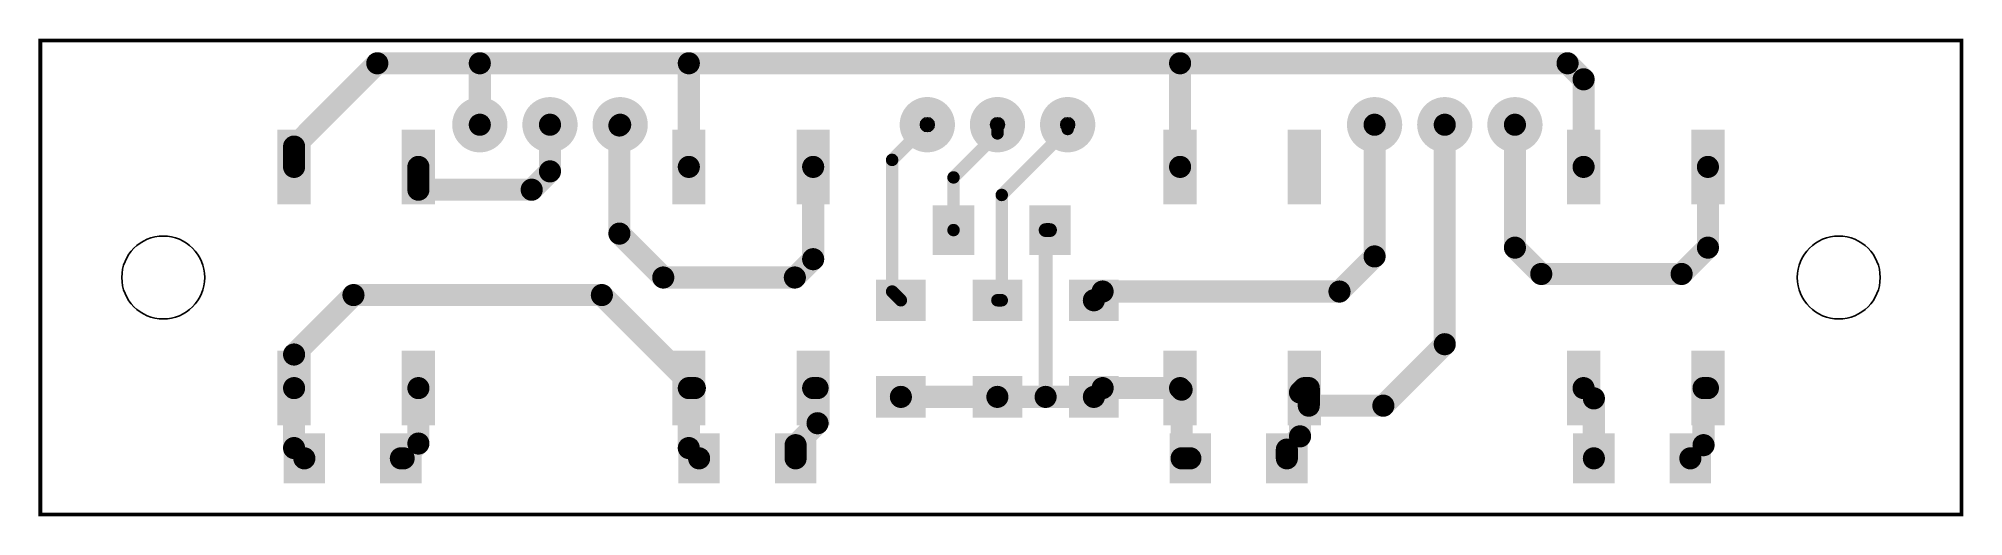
# Model space of a CAD drawing. Extents: x -0.1 to 69.6, y -0.1 to 17.2.
import ezdxf

# ---------------------------------------------------------------- set-up
doc = ezdxf.new("R2010")
doc.units = 0
for name, color, linetype in [('Board_Outline', 13, 'CONTINUOUS'), ('Drill_Top', 7, 'CONTINUOUS'), ('Top', 5, 'CONTINUOUS')]:
    doc.layers.add(name, color=color, linetype=linetype)

msp = doc.modelspace()

# ---------------------------------------------------------------- linework, layer by layer
at = {"layer": 'Board_Outline', "linetype": 'CONTINUOUS', "const_width": 0.14}
msp.add_lwpolyline([(69.5325, 17.145), (69.5325, 0), (0, 0), (0, 17.145), (69.5325, 17.145)], dxfattribs=at)
at = {"layer": 'Drill_Top'}
for centre, radius in [((15.9025, 14.0975), 0.25), ((18.4425, 14.0975), 0.25), ((20.9825, 14.0975), 0.25), ((32.0992, 14.0997), 0.25), ((34.6392, 14.0997), 0.25), ((37.1792, 14.0997), 0.25), ((48.2875, 14.0975), 0.25), ((50.8275, 14.0975), 0.25), ((53.3675, 14.0975), 0.25), ((4.445, 8.5725), 1.5), ((65.0875, 8.5725), 1.5)]:
    msp.add_circle(centre, radius, dxfattribs=at)
at = {"layer": 'Top', "linetype": 'CONTINUOUS'}
for points, const_width in [([(12.1925, 16.32), (9.18, 13.3075)], 0.8), ([(15.9025, 16.32), (12.1925, 16.32)], 0.8), ([(23.4675, 16.32), (15.9025, 16.32)], 0.8), ([(15.9025, 16.32), (15.9025, 14.0975)], 0.8), ([(41.2475, 16.32), (23.4675, 16.32)], 0.8), ([(23.4675, 16.32), (23.4675, 12.5725)], 0.8), ([(41.2475, 12.5725), (41.2475, 16.32)], 0.8), ([(55.2725, 16.32), (41.2475, 16.32)], 0.8), ([(55.8525, 15.74), (55.2725, 16.32)], 0.8), ([(55.8525, 12.5725), (55.8525, 15.74)], 0.8), ([(18.4425, 14.0975), (18.4425, 12.41)], 0.8), ([(20.955, 14.07), (20.9825, 14.0975)], 0.8), ([(20.955, 10.16), (20.955, 14.07)], 0.8), ([(32.0992, 14.0997), (30.825, 12.8255)], 0.45), ([(34.6392, 13.7842), (33.0475, 12.1925)], 0.45), ([(34.6392, 14.0997), (34.6392, 13.7842)], 0.45), ([(34.7938, 11.5575), (37.1792, 13.9429)], 0.45), ([(37.1792, 13.9429), (37.1792, 14.0997)], 0.45), ([(48.2875, 14.0975), (48.2875, 9.335)], 0.8), ([(50.8275, 14.0975), (50.8275, 6.16)], 0.8), ([(53.3675, 9.6525), (53.3675, 14.0975)], 0.8), ([(9.18, 13.3075), (9.18, 12.5725)], 0.8), ([(13.68, 11.7475), (13.68, 12.5725)], 0.8), ([(18.4425, 12.41), (17.78, 11.7475)], 0.8), ([(27.9675, 12.5725), (27.9675, 9.235)], 0.8), ([(30.825, 12.8255), (30.825, 8.066)], 0.45), ([(60.3525, 12.5725), (60.3525, 9.6525)], 0.8), ([(17.78, 11.7475), (13.68, 11.7475)], 0.8), ([(33.0475, 12.1925), (33.0475, 10.288)], 0.45), ([(34.7938, 7.7485), (34.7938, 11.5575)], 0.45), ([(22.5425, 8.5725), (20.955, 10.16)], 0.8), ([(33.0475, 10.288), (33.047, 10.2875)], 0.45), ([(36.5404, 10.2875), (36.3812, 10.2875)], 0.5), ([(36.3812, 10.2875), (36.3812, 4.255)], 0.5), ([(54.32, 8.7), (53.3675, 9.6525)], 0.8), ([(60.3525, 9.6525), (59.4, 8.7)], 0.8), ([(27.9675, 9.235), (27.305, 8.5725)], 0.8), ([(48.2875, 9.335), (47.0175, 8.065)], 0.8), ([(59.4, 8.7), (54.32, 8.7)], 0.8), ([(27.305, 8.5725), (22.5425, 8.5725)], 0.8), ([(38.444, 8.065), (38.1275, 7.7485)], 0.8), ([(47.0175, 8.065), (38.444, 8.065)], 0.8), ([(9.18, 5.7875), (11.33, 7.9375)], 0.8), ([(11.33, 7.9375), (20.32, 7.9375)], 0.8), ([(20.32, 7.9375), (23.685, 4.5725)], 0.8), ([(30.825, 8.066), (31.1425, 7.7485)], 0.45), ([(34.635, 7.7485), (34.7938, 7.7485)], 0.45), ([(50.8275, 6.16), (48.605, 3.9375)], 0.8), ([(9.18, 4.5725), (9.18, 5.7875)], 0.8), ([(9.18, 4.5725), (9.18, 2.404)], 0.8), ([(13.68, 4.5725), (13.68, 2.5675)], 0.8), ([(23.4675, 4.5725), (23.4675, 2.404)], 0.8), ([(23.685, 4.5725), (23.4675, 4.5725)], 0.8), ([(27.9675, 4.5725), (28.1263, 4.5725)], 0.8), ([(28.1263, 4.5725), (28.1263, 3.3025)], 0.8), ([(38.445, 4.5725), (38.1275, 4.255)], 0.8), ([(41.2475, 4.5725), (38.445, 4.5725)], 0.8), ([(41.3025, 4.5175), (41.2475, 4.5725)], 0.8), ([(41.3025, 2.0325), (41.3025, 4.5175)], 0.8), ([(45.5888, 4.4138), (45.7475, 4.5725)], 0.8), ([(45.9062, 4.5725), (45.7475, 4.5725)], 0.8), ([(45.9062, 3.9375), (45.9062, 4.5725)], 0.8), ([(56.224, 4.201), (55.8525, 4.5725)], 0.8), ([(60.3525, 4.5725), (60.1938, 4.5725)], 0.8), ([(60.1938, 4.5725), (60.1938, 2.5088)], 0.8), ([(34.635, 4.255), (31.1425, 4.255)], 0.8), ([(36.3812, 4.255), (34.635, 4.255)], 0.8), ([(38.1275, 4.255), (36.3812, 4.255)], 0.8), ([(45.5888, 2.8263), (45.5888, 4.4138)], 0.8), ([(48.605, 3.9375), (45.9062, 3.9375)], 0.8), ([(56.224, 2.0325), (56.224, 4.201)], 0.8), ([(28.1263, 3.3025), (27.3325, 2.5088)], 0.8), ([(9.18, 2.404), (9.5515, 2.0325)], 0.8), ([(13.68, 2.5675), (13.145, 2.0325)], 0.8), ([(23.4675, 2.404), (23.839, 2.0325)], 0.8), ([(27.3325, 2.5088), (27.3325, 2.0325)], 0.8), ([(45.1125, 2.35), (45.5888, 2.8263)], 0.8), ([(60.1938, 2.5088), (59.7175, 2.0325)], 0.8), ([(13.145, 2.0325), (13.045, 2.0325)], 0.8), ([(41.619, 2.0325), (41.3025, 2.0325)], 0.8), ([(45.1125, 2.0325), (45.1125, 2.35)], 0.8)]:
    msp.add_lwpolyline(points, dxfattribs=dict(at, const_width=const_width))
for points, const_width in [([(12.3925, 16.32, 1), (11.9925, 16.32, 1), (12.3925, 16.32, 1)], 0.4), ([(12.3925, 16.32, 1), (11.9925, 16.32, 1), (12.3925, 16.32, 1)], 0.4), ([(16.1025, 16.32, 1), (15.7025, 16.32, 1), (16.1025, 16.32, 1)], 0.4), ([(16.1025, 16.32, 1), (15.7025, 16.32, 1), (16.1025, 16.32, 1)], 0.4), ([(16.1025, 16.32, 1), (15.7025, 16.32, 1), (16.1025, 16.32, 1)], 0.4), ([(23.6675, 16.32, 1), (23.2675, 16.32, 1), (23.6675, 16.32, 1)], 0.4), ([(23.6675, 16.32, 1), (23.2675, 16.32, 1), (23.6675, 16.32, 1)], 0.4), ([(23.6675, 16.32, 1), (23.2675, 16.32, 1), (23.6675, 16.32, 1)], 0.4), ([(41.4475, 16.32, 1), (41.0475, 16.32, 1), (41.4475, 16.32, 1)], 0.4), ([(41.4475, 16.32, 1), (41.0475, 16.32, 1), (41.4475, 16.32, 1)], 0.4), ([(41.4475, 16.32, 1), (41.0475, 16.32, 1), (41.4475, 16.32, 1)], 0.4), ([(55.4725, 16.32, 1), (55.0725, 16.32, 1), (55.4725, 16.32, 1)], 0.4), ([(55.4725, 16.32, 1), (55.0725, 16.32, 1), (55.4725, 16.32, 1)], 0.4), ([(56.0525, 15.74, 1), (55.6525, 15.74, 1), (56.0525, 15.74, 1)], 0.4), ([(56.0525, 15.74, 1), (55.6525, 15.74, 1), (56.0525, 15.74, 1)], 0.4), ([(15.4025, 14.0975, 1), (16.4025, 14.0975, 1), (15.4025, 14.0975, 1)], 1), ([(17.9425, 14.0975, 1), (18.9425, 14.0975, 1), (17.9425, 14.0975, 1)], 1), ([(20.4825, 14.0975, 1), (21.4825, 14.0975, 1), (20.4825, 14.0975, 1)], 1), ([(31.5992, 14.0997, 1), (32.5992, 14.0997, 1), (31.5992, 14.0997, 1)], 1), ([(34.1392, 14.0997, 1), (35.1392, 14.0997, 1), (34.1392, 14.0997, 1)], 1), ([(36.6792, 14.0997, 1), (37.6792, 14.0997, 1), (36.6792, 14.0997, 1)], 1), ([(47.7875, 14.0975, 1), (48.7875, 14.0975, 1), (47.7875, 14.0975, 1)], 1), ([(50.3275, 14.0975, 1), (51.3275, 14.0975, 1), (50.3275, 14.0975, 1)], 1), ([(52.8675, 14.0975, 1), (53.8675, 14.0975, 1), (52.8675, 14.0975, 1)], 1), ([(16.1025, 14.0975, 1), (15.7025, 14.0975, 1), (16.1025, 14.0975, 1)], 0.4), ([(18.6425, 14.0975, 1), (18.2425, 14.0975, 1), (18.6425, 14.0975, 1)], 0.4), ([(21.155, 14.07, 1), (20.755, 14.07, 1), (21.155, 14.07, 1)], 0.4), ([(21.155, 14.07, 1), (20.755, 14.07, 1), (21.155, 14.07, 1)], 0.4), ([(21.1825, 14.0975, 1), (20.7825, 14.0975, 1), (21.1825, 14.0975, 1)], 0.4), ([(32.2117, 14.0997, 1), (31.9867, 14.0997, 1), (32.2117, 14.0997, 1)], 0.225), ([(34.7517, 14.0997, 1), (34.5267, 14.0997, 1), (34.7517, 14.0997, 1)], 0.225), ([(34.7517, 13.7842, 1), (34.5267, 13.7842, 1), (34.7517, 13.7842, 1)], 0.225), ([(34.7517, 13.7842, 1), (34.5267, 13.7842, 1), (34.7517, 13.7842, 1)], 0.225), ([(37.2917, 14.0997, 1), (37.0667, 14.0997, 1), (37.2917, 14.0997, 1)], 0.225), ([(37.2917, 13.9429, 1), (37.0667, 13.9429, 1), (37.2917, 13.9429, 1)], 0.225), ([(37.2917, 13.9429, 1), (37.0667, 13.9429, 1), (37.2917, 13.9429, 1)], 0.225), ([(48.4875, 14.0975, 1), (48.0875, 14.0975, 1), (48.4875, 14.0975, 1)], 0.4), ([(51.0275, 14.0975, 1), (50.6275, 14.0975, 1), (51.0275, 14.0975, 1)], 0.4), ([(53.5675, 14.0975, 1), (53.1675, 14.0975, 1), (53.5675, 14.0975, 1)], 0.4), ([(9.38, 13.3075, 1), (8.98, 13.3075, 1), (9.38, 13.3075, 1)], 0.4), ([(9.38, 13.3075, 1), (8.98, 13.3075, 1), (9.38, 13.3075, 1)], 0.4), ([(9.38, 12.5725, 1), (8.98, 12.5725, 1), (9.38, 12.5725, 1)], 0.4), ([(13.88, 12.5725, 1), (13.48, 12.5725, 1), (13.88, 12.5725, 1)], 0.4), ([(18.6425, 12.41, 1), (18.2425, 12.41, 1), (18.6425, 12.41, 1)], 0.4), ([(18.6425, 12.41, 1), (18.2425, 12.41, 1), (18.6425, 12.41, 1)], 0.4), ([(23.6675, 12.5725, 1), (23.2675, 12.5725, 1), (23.6675, 12.5725, 1)], 0.4), ([(28.1675, 12.5725, 1), (27.7675, 12.5725, 1), (28.1675, 12.5725, 1)], 0.4), ([(30.9375, 12.8255, 1), (30.7125, 12.8255, 1), (30.9375, 12.8255, 1)], 0.225), ([(30.9375, 12.8255, 1), (30.7125, 12.8255, 1), (30.9375, 12.8255, 1)], 0.225), ([(41.4475, 12.5725, 1), (41.0475, 12.5725, 1), (41.4475, 12.5725, 1)], 0.4), ([(56.0525, 12.5725, 1), (55.6525, 12.5725, 1), (56.0525, 12.5725, 1)], 0.4), ([(60.5525, 12.5725, 1), (60.1525, 12.5725, 1), (60.5525, 12.5725, 1)], 0.4), ([(13.88, 11.7475, 1), (13.48, 11.7475, 1), (13.88, 11.7475, 1)], 0.4), ([(13.88, 11.7475, 1), (13.48, 11.7475, 1), (13.88, 11.7475, 1)], 0.4), ([(17.98, 11.7475, 1), (17.58, 11.7475, 1), (17.98, 11.7475, 1)], 0.4), ([(17.98, 11.7475, 1), (17.58, 11.7475, 1), (17.98, 11.7475, 1)], 0.4), ([(33.16, 12.1925, 1), (32.935, 12.1925, 1), (33.16, 12.1925, 1)], 0.225), ([(33.16, 12.1925, 1), (32.935, 12.1925, 1), (33.16, 12.1925, 1)], 0.225), ([(34.9063, 11.5575, 1), (34.6813, 11.5575, 1), (34.9063, 11.5575, 1)], 0.225), ([(34.9063, 11.5575, 1), (34.6813, 11.5575, 1), (34.9063, 11.5575, 1)], 0.225), ([(21.155, 10.16, 1), (20.755, 10.16, 1), (21.155, 10.16, 1)], 0.4), ([(21.155, 10.16, 1), (20.755, 10.16, 1), (21.155, 10.16, 1)], 0.4), ([(33.16, 10.288, 1), (32.935, 10.288, 1), (33.16, 10.288, 1)], 0.225), ([(33.16, 10.288, 1), (32.935, 10.288, 1), (33.16, 10.288, 1)], 0.225), ([(36.5062, 10.2875, 1), (36.2562, 10.2875, 1), (36.5062, 10.2875, 1)], 0.25), ([(36.5062, 10.2875, 1), (36.2562, 10.2875, 1), (36.5062, 10.2875, 1)], 0.25), ([(36.6654, 10.2875, 1), (36.4154, 10.2875, 1), (36.6654, 10.2875, 1)], 0.25), ([(53.5675, 9.6525, 1), (53.1675, 9.6525, 1), (53.5675, 9.6525, 1)], 0.4), ([(53.5675, 9.6525, 1), (53.1675, 9.6525, 1), (53.5675, 9.6525, 1)], 0.4), ([(60.5525, 9.6525, 1), (60.1525, 9.6525, 1), (60.5525, 9.6525, 1)], 0.4), ([(60.5525, 9.6525, 1), (60.1525, 9.6525, 1), (60.5525, 9.6525, 1)], 0.4), ([(28.1675, 9.235, 1), (27.7675, 9.235, 1), (28.1675, 9.235, 1)], 0.4), ([(28.1675, 9.235, 1), (27.7675, 9.235, 1), (28.1675, 9.235, 1)], 0.4), ([(48.4875, 9.335, 1), (48.0875, 9.335, 1), (48.4875, 9.335, 1)], 0.4), ([(48.4875, 9.335, 1), (48.0875, 9.335, 1), (48.4875, 9.335, 1)], 0.4), ([(54.52, 8.7, 1), (54.12, 8.7, 1), (54.52, 8.7, 1)], 0.4), ([(54.52, 8.7, 1), (54.12, 8.7, 1), (54.52, 8.7, 1)], 0.4), ([(59.6, 8.7, 1), (59.2, 8.7, 1), (59.6, 8.7, 1)], 0.4), ([(59.6, 8.7, 1), (59.2, 8.7, 1), (59.6, 8.7, 1)], 0.4), ([(22.7425, 8.5725, 1), (22.3425, 8.5725, 1), (22.7425, 8.5725, 1)], 0.4), ([(22.7425, 8.5725, 1), (22.3425, 8.5725, 1), (22.7425, 8.5725, 1)], 0.4), ([(27.505, 8.5725, 1), (27.105, 8.5725, 1), (27.505, 8.5725, 1)], 0.4), ([(27.505, 8.5725, 1), (27.105, 8.5725, 1), (27.505, 8.5725, 1)], 0.4), ([(38.644, 8.065, 1), (38.244, 8.065, 1), (38.644, 8.065, 1)], 0.4), ([(38.644, 8.065, 1), (38.244, 8.065, 1), (38.644, 8.065, 1)], 0.4), ([(47.2175, 8.065, 1), (46.8175, 8.065, 1), (47.2175, 8.065, 1)], 0.4), ([(47.2175, 8.065, 1), (46.8175, 8.065, 1), (47.2175, 8.065, 1)], 0.4), ([(11.53, 7.9375, 1), (11.13, 7.9375, 1), (11.53, 7.9375, 1)], 0.4), ([(11.53, 7.9375, 1), (11.13, 7.9375, 1), (11.53, 7.9375, 1)], 0.4), ([(20.52, 7.9375, 1), (20.12, 7.9375, 1), (20.52, 7.9375, 1)], 0.4), ([(20.52, 7.9375, 1), (20.12, 7.9375, 1), (20.52, 7.9375, 1)], 0.4), ([(30.9375, 8.066, 1), (30.7125, 8.066, 1), (30.9375, 8.066, 1)], 0.225), ([(30.9375, 8.066, 1), (30.7125, 8.066, 1), (30.9375, 8.066, 1)], 0.225), ([(31.255, 7.7485, 1), (31.03, 7.7485, 1), (31.255, 7.7485, 1)], 0.225), ([(34.7475, 7.7485, 1), (34.5225, 7.7485, 1), (34.7475, 7.7485, 1)], 0.225), ([(34.9063, 7.7485, 1), (34.6813, 7.7485, 1), (34.9063, 7.7485, 1)], 0.225), ([(34.9063, 7.7485, 1), (34.6813, 7.7485, 1), (34.9063, 7.7485, 1)], 0.225), ([(38.3275, 7.7485, 1), (37.9275, 7.7485, 1), (38.3275, 7.7485, 1)], 0.4), ([(51.0275, 6.16, 1), (50.6275, 6.16, 1), (51.0275, 6.16, 1)], 0.4), ([(51.0275, 6.16, 1), (50.6275, 6.16, 1), (51.0275, 6.16, 1)], 0.4), ([(9.38, 5.7875, 1), (8.98, 5.7875, 1), (9.38, 5.7875, 1)], 0.4), ([(9.38, 5.7875, 1), (8.98, 5.7875, 1), (9.38, 5.7875, 1)], 0.4), ([(9.38, 4.5725, 1), (8.98, 4.5725, 1), (9.38, 4.5725, 1)], 0.4), ([(9.38, 4.5725, 1), (8.98, 4.5725, 1), (9.38, 4.5725, 1)], 0.4), ([(13.88, 4.5725, 1), (13.48, 4.5725, 1), (13.88, 4.5725, 1)], 0.4), ([(23.6675, 4.5725, 1), (23.2675, 4.5725, 1), (23.6675, 4.5725, 1)], 0.4), ([(23.6675, 4.5725, 1), (23.2675, 4.5725, 1), (23.6675, 4.5725, 1)], 0.4), ([(23.885, 4.5725, 1), (23.485, 4.5725, 1), (23.885, 4.5725, 1)], 0.4), ([(23.885, 4.5725, 1), (23.485, 4.5725, 1), (23.885, 4.5725, 1)], 0.4), ([(28.1675, 4.5725, 1), (27.7675, 4.5725, 1), (28.1675, 4.5725, 1)], 0.4), ([(28.3263, 4.5725, 1), (27.9263, 4.5725, 1), (28.3263, 4.5725, 1)], 0.4), ([(28.3263, 4.5725, 1), (27.9263, 4.5725, 1), (28.3263, 4.5725, 1)], 0.4), ([(38.645, 4.5725, 1), (38.245, 4.5725, 1), (38.645, 4.5725, 1)], 0.4), ([(38.645, 4.5725, 1), (38.245, 4.5725, 1), (38.645, 4.5725, 1)], 0.4), ([(41.4475, 4.5725, 1), (41.0475, 4.5725, 1), (41.4475, 4.5725, 1)], 0.4), ([(41.4475, 4.5725, 1), (41.0475, 4.5725, 1), (41.4475, 4.5725, 1)], 0.4), ([(41.5025, 4.5175, 1), (41.1025, 4.5175, 1), (41.5025, 4.5175, 1)], 0.4), ([(41.5025, 4.5175, 1), (41.1025, 4.5175, 1), (41.5025, 4.5175, 1)], 0.4), ([(45.9475, 4.5725, 1), (45.5475, 4.5725, 1), (45.9475, 4.5725, 1)], 0.4), ([(45.9475, 4.5725, 1), (45.5475, 4.5725, 1), (45.9475, 4.5725, 1)], 0.4), ([(46.1062, 4.5725, 1), (45.7062, 4.5725, 1), (46.1062, 4.5725, 1)], 0.4), ([(46.1062, 4.5725, 1), (45.7062, 4.5725, 1), (46.1062, 4.5725, 1)], 0.4), ([(56.0525, 4.5725, 1), (55.6525, 4.5725, 1), (56.0525, 4.5725, 1)], 0.4), ([(60.3938, 4.5725, 1), (59.9938, 4.5725, 1), (60.3938, 4.5725, 1)], 0.4), ([(60.3938, 4.5725, 1), (59.9938, 4.5725, 1), (60.3938, 4.5725, 1)], 0.4), ([(60.5525, 4.5725, 1), (60.1525, 4.5725, 1), (60.5525, 4.5725, 1)], 0.4), ([(31.3425, 4.255, 1), (30.9425, 4.255, 1), (31.3425, 4.255, 1)], 0.4), ([(34.835, 4.255, 1), (34.435, 4.255, 1), (34.835, 4.255, 1)], 0.4), ([(34.835, 4.255, 1), (34.435, 4.255, 1), (34.835, 4.255, 1)], 0.4), ([(36.5812, 4.255, 1), (36.1812, 4.255, 1), (36.5812, 4.255, 1)], 0.4), ([(36.5812, 4.255, 1), (36.1812, 4.255, 1), (36.5812, 4.255, 1)], 0.4), ([(36.5062, 4.255, 1), (36.2562, 4.255, 1), (36.5062, 4.255, 1)], 0.25), ([(38.3275, 4.255, 1), (37.9275, 4.255, 1), (38.3275, 4.255, 1)], 0.4), ([(38.3275, 4.255, 1), (37.9275, 4.255, 1), (38.3275, 4.255, 1)], 0.4), ([(45.7888, 4.4138, 1), (45.3888, 4.4138, 1), (45.7888, 4.4138, 1)], 0.4), ([(45.7888, 4.4138, 1), (45.3888, 4.4138, 1), (45.7888, 4.4138, 1)], 0.4), ([(46.1062, 3.9375, 1), (45.7062, 3.9375, 1), (46.1062, 3.9375, 1)], 0.4), ([(46.1062, 3.9375, 1), (45.7062, 3.9375, 1), (46.1062, 3.9375, 1)], 0.4), ([(48.805, 3.9375, 1), (48.405, 3.9375, 1), (48.805, 3.9375, 1)], 0.4), ([(48.805, 3.9375, 1), (48.405, 3.9375, 1), (48.805, 3.9375, 1)], 0.4), ([(56.424, 4.201, 1), (56.024, 4.201, 1), (56.424, 4.201, 1)], 0.4), ([(56.424, 4.201, 1), (56.024, 4.201, 1), (56.424, 4.201, 1)], 0.4), ([(28.3263, 3.3025, 1), (27.9263, 3.3025, 1), (28.3263, 3.3025, 1)], 0.4), ([(28.3263, 3.3025, 1), (27.9263, 3.3025, 1), (28.3263, 3.3025, 1)], 0.4), ([(9.38, 2.404, 1), (8.98, 2.404, 1), (9.38, 2.404, 1)], 0.4), ([(9.38, 2.404, 1), (8.98, 2.404, 1), (9.38, 2.404, 1)], 0.4), ([(13.88, 2.5675, 1), (13.48, 2.5675, 1), (13.88, 2.5675, 1)], 0.4), ([(13.88, 2.5675, 1), (13.48, 2.5675, 1), (13.88, 2.5675, 1)], 0.4), ([(23.6675, 2.404, 1), (23.2675, 2.404, 1), (23.6675, 2.404, 1)], 0.4), ([(23.6675, 2.404, 1), (23.2675, 2.404, 1), (23.6675, 2.404, 1)], 0.4), ([(27.5325, 2.5088, 1), (27.1325, 2.5088, 1), (27.5325, 2.5088, 1)], 0.4), ([(27.5325, 2.5088, 1), (27.1325, 2.5088, 1), (27.5325, 2.5088, 1)], 0.4), ([(45.7888, 2.8263, 1), (45.3888, 2.8263, 1), (45.7888, 2.8263, 1)], 0.4), ([(45.7888, 2.8263, 1), (45.3888, 2.8263, 1), (45.7888, 2.8263, 1)], 0.4), ([(60.3938, 2.5088, 1), (59.9938, 2.5088, 1), (60.3938, 2.5088, 1)], 0.4), ([(60.3938, 2.5088, 1), (59.9938, 2.5088, 1), (60.3938, 2.5088, 1)], 0.4), ([(9.7515, 2.0325, 1), (9.3515, 2.0325, 1), (9.7515, 2.0325, 1)], 0.4), ([(13.245, 2.0325, 1), (12.845, 2.0325, 1), (13.245, 2.0325, 1)], 0.4), ([(13.345, 2.0325, 1), (12.945, 2.0325, 1), (13.345, 2.0325, 1)], 0.4), ([(13.345, 2.0325, 1), (12.945, 2.0325, 1), (13.345, 2.0325, 1)], 0.4), ([(24.039, 2.0325, 1), (23.639, 2.0325, 1), (24.039, 2.0325, 1)], 0.4), ([(27.5325, 2.0325, 1), (27.1325, 2.0325, 1), (27.5325, 2.0325, 1)], 0.4), ([(41.5025, 2.0325, 1), (41.1025, 2.0325, 1), (41.5025, 2.0325, 1)], 0.4), ([(41.5025, 2.0325, 1), (41.1025, 2.0325, 1), (41.5025, 2.0325, 1)], 0.4), ([(41.819, 2.0325, 1), (41.419, 2.0325, 1), (41.819, 2.0325, 1)], 0.4), ([(45.3125, 2.35, 1), (44.9125, 2.35, 1), (45.3125, 2.35, 1)], 0.4), ([(45.3125, 2.35, 1), (44.9125, 2.35, 1), (45.3125, 2.35, 1)], 0.4), ([(45.3125, 2.0325, 1), (44.9125, 2.0325, 1), (45.3125, 2.0325, 1)], 0.4), ([(56.424, 2.0325, 1), (56.024, 2.0325, 1), (56.424, 2.0325, 1)], 0.4), ([(59.9175, 2.0325, 1), (59.5175, 2.0325, 1), (59.9175, 2.0325, 1)], 0.4)]:
    msp.add_lwpolyline(points, format="xyb", dxfattribs=dict(at, const_width=const_width))
at = {"layer": 'Top'}
for points in [[(9.78, 13.9225), (8.58, 13.9225), (9.78, 11.2225), (8.58, 11.2225)], [(14.28, 13.9225), (13.08, 13.9225), (14.28, 11.2225), (13.08, 11.2225)], [(24.0675, 13.9225), (22.8675, 13.9225), (24.0675, 11.2225), (22.8675, 11.2225)], [(28.5675, 13.9225), (27.3675, 13.9225), (28.5675, 11.2225), (27.3675, 11.2225)], [(41.8475, 13.9225), (40.6475, 13.9225), (41.8475, 11.2225), (40.6475, 11.2225)], [(46.3475, 13.9225), (45.1475, 13.9225), (46.3475, 11.2225), (45.1475, 11.2225)], [(56.4525, 13.9225), (55.2525, 13.9225), (56.4525, 11.2225), (55.2525, 11.2225)], [(60.9525, 13.9225), (59.7525, 13.9225), (60.9525, 11.2225), (59.7525, 11.2225)], [(33.797, 11.1875), (32.297, 11.1875), (33.797, 9.3875), (32.297, 9.3875)], [(37.2904, 11.1875), (35.7904, 11.1875), (37.2904, 9.3875), (35.7904, 9.3875)], [(32.0425, 8.4985), (30.2425, 8.4985), (32.0425, 6.9985), (30.2425, 6.9985)], [(35.535, 8.4985), (33.735, 8.4985), (35.535, 6.9985), (33.735, 6.9985)], [(39.0275, 8.4985), (37.2275, 8.4985), (39.0275, 6.9985), (37.2275, 6.9985)], [(9.78, 5.9225), (8.58, 5.9225), (9.78, 3.2225), (8.58, 3.2225)], [(14.28, 5.9225), (13.08, 5.9225), (14.28, 3.2225), (13.08, 3.2225)], [(24.0675, 5.9225), (22.8675, 5.9225), (24.0675, 3.2225), (22.8675, 3.2225)], [(28.5675, 5.9225), (27.3675, 5.9225), (28.5675, 3.2225), (27.3675, 3.2225)], [(41.8475, 5.9225), (40.6475, 5.9225), (41.8475, 3.2225), (40.6475, 3.2225)], [(46.3475, 5.9225), (45.1475, 5.9225), (46.3475, 3.2225), (45.1475, 3.2225)], [(56.4525, 5.9225), (55.2525, 5.9225), (56.4525, 3.2225), (55.2525, 3.2225)], [(60.9525, 5.9225), (59.7525, 5.9225), (60.9525, 3.2225), (59.7525, 3.2225)], [(32.0425, 5.005), (30.2425, 5.005), (32.0425, 3.505), (30.2425, 3.505)], [(35.535, 5.005), (33.735, 5.005), (35.535, 3.505), (33.735, 3.505)], [(39.0275, 5.005), (37.2275, 5.005), (39.0275, 3.505), (37.2275, 3.505)], [(10.3015, 2.9325), (8.8015, 2.9325), (10.3015, 1.1325), (8.8015, 1.1325)], [(13.795, 2.9325), (12.295, 2.9325), (13.795, 1.1325), (12.295, 1.1325)], [(24.589, 2.9325), (23.089, 2.9325), (24.589, 1.1325), (23.089, 1.1325)], [(28.0825, 2.9325), (26.5825, 2.9325), (28.0825, 1.1325), (26.5825, 1.1325)], [(42.369, 2.9325), (40.869, 2.9325), (42.369, 1.1325), (40.869, 1.1325)], [(45.8625, 2.9325), (44.3625, 2.9325), (45.8625, 1.1325), (44.3625, 1.1325)], [(56.974, 2.9325), (55.474, 2.9325), (56.974, 1.1325), (55.474, 1.1325)], [(60.4675, 2.9325), (58.9675, 2.9325), (60.4675, 1.1325), (58.9675, 1.1325)]]:
    msp.add_solid(points, dxfattribs=at)

doc.saveas('drawing.dxf')
